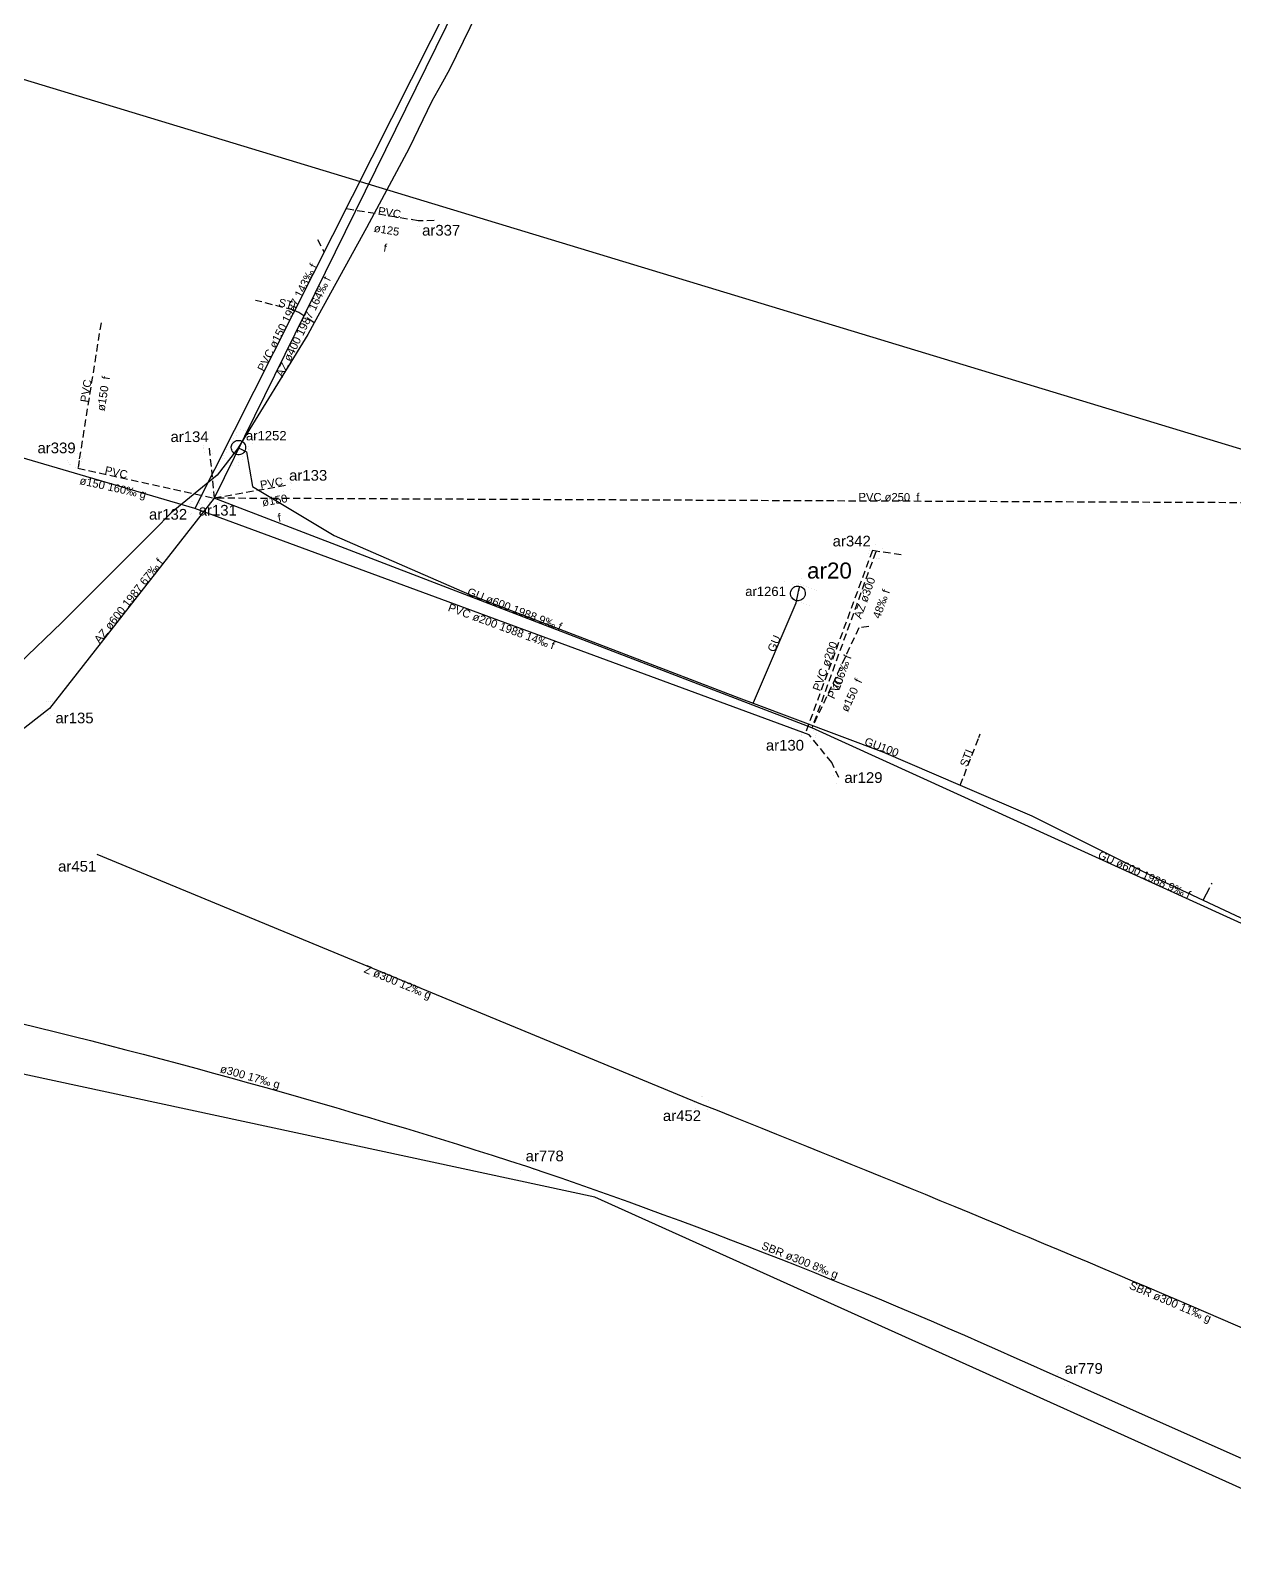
# Model space of a CAD drawing. Header units: metres. Extents: x 2810449 to 2811324, y 1183825 to 1184135.
# Drawn here: x 2810755.2 to 2810838, y 1183975.3 to 1184080.8 of the extents above; entities that cross this region are included whole.
import ezdxf

# ---------------------------------------------------------------- set-up
doc = ezdxf.new("R2010")
doc.units = ezdxf.units.M
doc.linetypes.add('DASHED', pattern=[0.75, 0.5, -0.25])
for name, color, linetype in [('bew_bauwerk', 7, 'Continuous'), ('bew_bauwerk_text', 7, 'Continuous'), ('bew_leitung', 7, 'Continuous'), ('bew_leitung_text', 7, 'Continuous'), ('Haltung--L-', 7, 'Continuous'), ('Hydrant_1', 7, 'Continuous'), ('Normschacht--T-_125_4_0', 7, 'Continuous'), ('Normschacht--T-_125_5_0', 7, 'Continuous'), ('Normschacht--T-_125_7_0', 7, 'Continuous'), ('Normschacht--T-_137_5_0', 7, 'Continuous'), ('Normschacht--T-_142_5_0', 7, 'Continuous'), ('Normschacht--T-_142_5_1', 7, 'Continuous'), ('Normschacht--T-_STD', 7, 'Continuous'), ('Normschacht-Nummer--L-', 7, 'Continuous'), ('Sonderbauwerk--Fl-che-', 7, 'Continuous'), ('Spezialbauwerk', 7, 'Continuous'), ('war_bauwerk', 7, 'Continuous'), ('war_bauwerk_text', 7, 'Continuous'), ('war_leitung', 7, 'Continuous'), ('war_leitung_text', 7, 'Continuous'), ('war_privat_bauwerk', 7, 'DASHED'), ('war_privat_bauwerk_text', 7, 'DASHED'), ('war_privat_leitung', 7, 'DASHED'), ('war_privat_leitung_text', 7, 'DASHED'), ('was-r_bauwerk', 7, 'Continuous'), ('was-r_bauwerk_text', 7, 'Continuous'), ('was-r_leitung', 7, 'Continuous'), ('was-r_leitung_text', 7, 'Continuous'), ('was-r_privat_bauwerk', 7, 'DASHED'), ('was-r_privat_bauwerk_text', 7, 'DASHED'), ('was-r_privat_leitung', 7, 'DASHED'), ('was-r_privat_leitung_text', 7, 'DASHED'), ('was_leitung', 7, 'Continuous'), ('was_leitung_text', 7, 'Continuous'), ('was_privat_leitung', 7, 'DASHED'), ('was_privat_leitung_text', 7, 'DASHED'), ('wkn_bauwerk', 7, 'Continuous'), ('wkn_bauwerk_text', 7, 'Continuous'), ('wkn_leitung', 7, 'Continuous'), ('wkn_leitung_text', 7, 'Continuous'), ('wkn_privat_bauwerk_text', 7, 'DASHED'), ('wkn_privat_leitung', 7, 'DASHED'), ('wkn_privat_leitung_text', 7, 'DASHED')]:
    doc.layers.add(name, color=color, linetype=linetype)
doc.layers.add('Projektgrenze', color=7, linetype='Continuous', true_color=0xff6347)
doc.styles.get("Standard").update_dxf_attribs({"font": 'simplex.shx'})

# ---------------------------------------------------------------- blocks, each defined once
blk = doc.blocks.new('Normschacht--T-_125_4_0')
at = {"layer": 'Normschacht--T-_125_4_0', "color": 203, "linetype": 'Continuous', "true_color": 0xad7ebd, "const_width": 0.001}
for points in [[(0.512, 0.002), (0.507, -0.068), (0.494, -0.135), (0.472, -0.198), (0.441, -0.257), (0.404, -0.312), (0.361, -0.361), (0.312, -0.404), (0.258, -0.441), (0.199, -0.471), (0.136, -0.493), (0.069, -0.507), (0.001, -0.511), (-0.069, -0.507), (-0.136, -0.494), (-0.199, -0.471), (-0.258, -0.441), (-0.312, -0.404), (-0.362, -0.361), (-0.405, -0.312), (-0.442, -0.257), (-0.472, -0.198), (-0.494, -0.135), (-0.508, -0.068), (-0.512, 0.002), (-0.508, 0.07), (-0.494, 0.136), (-0.472, 0.2), (-0.442, 0.259), (-0.405, 0.313), (-0.362, 0.362), (-0.312, 0.405), (-0.258, 0.442), (-0.199, 0.473), (-0.136, 0.494), (-0.069, 0.508), (0.001, 0.513), (0.069, 0.508), (0.136, 0.494), (0.199, 0.473), (0.258, 0.442), (0.312, 0.405), (0.361, 0.362), (0.404, 0.313), (0.441, 0.259), (0.472, 0.2), (0.493, 0.136), (0.508, 0.07), (0.512, 0.002)], [(0.459, 0.002), (0.455, 0.063), (0.444, 0.123), (0.423, 0.179), (0.396, 0.232), (0.363, 0.281), (0.324, 0.325), (0.28, 0.364), (0.231, 0.396), (0.178, 0.424), (0.122, 0.445), (0.062, 0.456), (0.001, 0.46), (-0.061, 0.456), (-0.122, 0.444), (-0.179, 0.424), (-0.232, 0.396), (-0.281, 0.364), (-0.325, 0.325), (-0.363, 0.281), (-0.396, 0.232), (-0.424, 0.179), (-0.444, 0.122), (-0.456, 0.063), (-0.46, 0.002), (-0.456, -0.06), (-0.444, -0.121), (-0.424, -0.178), (-0.396, -0.231), (-0.364, -0.28), (-0.325, -0.324), (-0.281, -0.363), (-0.232, -0.396), (-0.178, -0.423), (-0.122, -0.443), (-0.061, -0.455), (0.001, -0.459), (0.062, -0.455), (0.122, -0.443), (0.178, -0.423), (0.231, -0.395), (0.28, -0.362), (0.324, -0.324), (0.363, -0.28), (0.396, -0.231), (0.423, -0.178), (0.443, -0.121), (0.455, -0.06), (0.459, 0.002)]]:
    blk.add_lwpolyline(points, dxfattribs=at)
blk = doc.blocks.new('Normschacht--T-_137_5_0')
at = {"layer": 'Normschacht--T-_137_5_0', "color": 163, "linetype": 'Continuous', "true_color": 0x7e7ebd, "const_width": 0.001}
blk.add_lwpolyline([(0.419, -0.001), (0.416, -0.057), (0.405, -0.112), (0.386, -0.163), (0.361, -0.212), (0.331, -0.256), (0.296, -0.297), (0.256, -0.332), (0.211, -0.362), (0.163, -0.387), (0.111, -0.405), (0.056, -0.416), (0, -0.42), (-0.056, -0.416), (-0.111, -0.405), (-0.163, -0.386), (-0.212, -0.361), (-0.256, -0.332), (-0.296, -0.297), (-0.331, -0.256), (-0.361, -0.212), (-0.386, -0.163), (-0.405, -0.111), (-0.416, -0.057), (-0.419, 0), (-0.416, 0.056), (-0.405, 0.111), (-0.386, 0.163), (-0.361, 0.211), (-0.331, 0.255), (-0.296, 0.295), (-0.256, 0.331), (-0.211, 0.361), (-0.163, 0.385), (-0.111, 0.404), (-0.057, 0.415), (0, 0.419), (0.056, 0.415), (0.111, 0.404), (0.163, 0.386), (0.212, 0.361), (0.256, 0.331), (0.296, 0.296), (0.332, 0.255), (0.362, 0.211), (0.386, 0.163), (0.405, 0.111), (0.416, 0.056), (0.419, -0.001)], dxfattribs=at)
blk = doc.blocks.new('Normschacht--T-_125_5_0')
at = {"layer": 'Normschacht--T-_125_5_0', "color": 163, "linetype": 'Continuous', "true_color": 0x7e7ebd, "const_width": 0.001}
for points in [[(0.512, 0.002), (0.507, -0.068), (0.494, -0.135), (0.472, -0.198), (0.441, -0.257), (0.404, -0.312), (0.361, -0.361), (0.312, -0.404), (0.258, -0.441), (0.199, -0.471), (0.136, -0.493), (0.069, -0.507), (0.001, -0.511), (-0.069, -0.507), (-0.136, -0.494), (-0.199, -0.471), (-0.258, -0.441), (-0.312, -0.404), (-0.362, -0.361), (-0.405, -0.312), (-0.442, -0.257), (-0.472, -0.198), (-0.494, -0.135), (-0.508, -0.068), (-0.512, 0.002), (-0.508, 0.07), (-0.494, 0.136), (-0.472, 0.2), (-0.442, 0.259), (-0.405, 0.313), (-0.362, 0.362), (-0.312, 0.405), (-0.258, 0.442), (-0.199, 0.473), (-0.136, 0.494), (-0.069, 0.508), (0.001, 0.513), (0.069, 0.508), (0.136, 0.494), (0.199, 0.473), (0.258, 0.442), (0.312, 0.405), (0.361, 0.362), (0.404, 0.313), (0.441, 0.259), (0.472, 0.2), (0.493, 0.136), (0.508, 0.07), (0.512, 0.002)], [(0.459, 0.002), (0.455, 0.063), (0.444, 0.123), (0.423, 0.179), (0.396, 0.232), (0.363, 0.281), (0.324, 0.325), (0.28, 0.364), (0.231, 0.396), (0.178, 0.424), (0.122, 0.445), (0.062, 0.456), (0.001, 0.46), (-0.061, 0.456), (-0.122, 0.444), (-0.179, 0.424), (-0.232, 0.396), (-0.281, 0.364), (-0.325, 0.325), (-0.363, 0.281), (-0.396, 0.232), (-0.424, 0.179), (-0.444, 0.122), (-0.456, 0.063), (-0.46, 0.002), (-0.456, -0.06), (-0.444, -0.121), (-0.424, -0.178), (-0.396, -0.231), (-0.364, -0.28), (-0.325, -0.324), (-0.281, -0.363), (-0.232, -0.396), (-0.178, -0.423), (-0.122, -0.443), (-0.061, -0.455), (0.001, -0.459), (0.062, -0.455), (0.122, -0.443), (0.178, -0.423), (0.231, -0.395), (0.28, -0.362), (0.324, -0.324), (0.363, -0.28), (0.396, -0.231), (0.423, -0.178), (0.443, -0.121), (0.455, -0.06), (0.459, 0.002)]]:
    blk.add_lwpolyline(points, dxfattribs=at)
blk = doc.blocks.new('Normschacht--T-_125_7_0')
at = {"layer": 'Normschacht--T-_125_7_0', "color": 23, "linetype": 'Continuous', "true_color": 0xbd7e7e, "const_width": 0.001}
for points in [[(0.512, 0.002), (0.507, -0.068), (0.494, -0.135), (0.472, -0.198), (0.441, -0.257), (0.404, -0.312), (0.361, -0.361), (0.312, -0.404), (0.258, -0.441), (0.199, -0.471), (0.136, -0.493), (0.069, -0.507), (0.001, -0.511), (-0.069, -0.507), (-0.136, -0.494), (-0.199, -0.471), (-0.258, -0.441), (-0.312, -0.404), (-0.362, -0.361), (-0.405, -0.312), (-0.442, -0.257), (-0.472, -0.198), (-0.494, -0.135), (-0.508, -0.068), (-0.512, 0.002), (-0.508, 0.07), (-0.494, 0.136), (-0.472, 0.2), (-0.442, 0.259), (-0.405, 0.313), (-0.362, 0.362), (-0.312, 0.405), (-0.258, 0.442), (-0.199, 0.473), (-0.136, 0.494), (-0.069, 0.508), (0.001, 0.513), (0.069, 0.508), (0.136, 0.494), (0.199, 0.473), (0.258, 0.442), (0.312, 0.405), (0.361, 0.362), (0.404, 0.313), (0.441, 0.259), (0.472, 0.2), (0.493, 0.136), (0.508, 0.07), (0.512, 0.002)], [(0.459, 0.002), (0.455, 0.063), (0.444, 0.123), (0.423, 0.179), (0.396, 0.232), (0.363, 0.281), (0.324, 0.325), (0.28, 0.364), (0.231, 0.396), (0.178, 0.424), (0.122, 0.445), (0.062, 0.456), (0.001, 0.46), (-0.061, 0.456), (-0.122, 0.444), (-0.179, 0.424), (-0.232, 0.396), (-0.281, 0.364), (-0.325, 0.325), (-0.363, 0.281), (-0.396, 0.232), (-0.424, 0.179), (-0.444, 0.122), (-0.456, 0.063), (-0.46, 0.002), (-0.456, -0.06), (-0.444, -0.121), (-0.424, -0.178), (-0.396, -0.231), (-0.364, -0.28), (-0.325, -0.324), (-0.281, -0.363), (-0.232, -0.396), (-0.178, -0.423), (-0.122, -0.443), (-0.061, -0.455), (0.001, -0.459), (0.062, -0.455), (0.122, -0.443), (0.178, -0.423), (0.231, -0.395), (0.28, -0.362), (0.324, -0.324), (0.363, -0.28), (0.396, -0.231), (0.423, -0.178), (0.443, -0.121), (0.455, -0.06), (0.459, 0.002)]]:
    blk.add_lwpolyline(points, dxfattribs=at)
blk = doc.blocks.new('Normschacht--T-_142_5_1')
at = {"layer": 'Normschacht--T-_142_5_1', "color": 5, "linetype": 'Continuous', "true_color": 0x0000ff, "const_width": 0.001}
blk.add_lwpolyline([(0.419, -0.001), (0.416, -0.057), (0.405, -0.112), (0.386, -0.163), (0.361, -0.212), (0.331, -0.256), (0.296, -0.297), (0.256, -0.332), (0.211, -0.362), (0.163, -0.387), (0.111, -0.405), (0.056, -0.416), (0, -0.42), (-0.056, -0.416), (-0.111, -0.405), (-0.163, -0.386), (-0.212, -0.361), (-0.256, -0.332), (-0.296, -0.297), (-0.331, -0.256), (-0.361, -0.212), (-0.386, -0.163), (-0.405, -0.111), (-0.416, -0.057), (-0.419, 0), (-0.416, 0.056), (-0.405, 0.111), (-0.386, 0.163), (-0.361, 0.211), (-0.331, 0.255), (-0.296, 0.295), (-0.256, 0.331), (-0.211, 0.361), (-0.163, 0.385), (-0.111, 0.404), (-0.057, 0.415), (0, 0.419), (0.056, 0.415), (0.111, 0.404), (0.163, 0.386), (0.212, 0.361), (0.256, 0.331), (0.296, 0.296), (0.332, 0.255), (0.362, 0.211), (0.386, 0.163), (0.405, 0.111), (0.416, 0.056), (0.419, -0.001)], dxfattribs=at)
blk = doc.blocks.new('Normschacht--T-_STD')
at = {"layer": 'Normschacht--T-_STD', "color": 80, "linetype": 'Continuous', "true_color": 0x3fff00, "const_width": 0.001}
blk.add_lwpolyline([(0.524, -0.001), (0.519, -0.071), (0.506, -0.139), (0.483, -0.204), (0.452, -0.265), (0.414, -0.32), (0.37, -0.371), (0.32, -0.414), (0.264, -0.452), (0.204, -0.483), (0.139, -0.506), (0.071, -0.52), (0, -0.524), (-0.071, -0.52), (-0.139, -0.506), (-0.203, -0.483), (-0.264, -0.452), (-0.319, -0.414), (-0.37, -0.371), (-0.414, -0.32), (-0.451, -0.265), (-0.483, -0.204), (-0.506, -0.139), (-0.519, -0.071), (-0.524, -0.001), (-0.519, 0.07), (-0.506, 0.138), (-0.483, 0.203), (-0.451, 0.264), (-0.414, 0.319), (-0.37, 0.369), (-0.319, 0.413), (-0.264, 0.451), (-0.203, 0.482), (-0.139, 0.505), (-0.071, 0.519), (0, 0.523), (0.071, 0.519), (0.139, 0.505), (0.204, 0.482), (0.264, 0.451), (0.32, 0.413), (0.37, 0.369), (0.414, 0.319), (0.452, 0.264), (0.483, 0.203), (0.506, 0.138), (0.519, 0.07), (0.524, -0.001)], dxfattribs=at)
blk = doc.blocks.new('Normschacht--T-_142_5_0')
at = {"layer": 'Normschacht--T-_142_5_0', "color": 163, "linetype": 'Continuous', "true_color": 0x7e7ebd, "const_width": 0.001}
blk.add_lwpolyline([(0.419, -0.001), (0.416, -0.057), (0.405, -0.112), (0.386, -0.163), (0.361, -0.212), (0.331, -0.256), (0.296, -0.297), (0.256, -0.332), (0.211, -0.362), (0.163, -0.387), (0.111, -0.405), (0.056, -0.416), (0, -0.42), (-0.056, -0.416), (-0.111, -0.405), (-0.163, -0.386), (-0.212, -0.361), (-0.256, -0.332), (-0.296, -0.297), (-0.331, -0.256), (-0.361, -0.212), (-0.386, -0.163), (-0.405, -0.111), (-0.416, -0.057), (-0.419, 0), (-0.416, 0.056), (-0.405, 0.111), (-0.386, 0.163), (-0.361, 0.211), (-0.331, 0.255), (-0.296, 0.295), (-0.256, 0.331), (-0.211, 0.361), (-0.163, 0.385), (-0.111, 0.404), (-0.057, 0.415), (0, 0.419), (0.056, 0.415), (0.111, 0.404), (0.163, 0.386), (0.212, 0.361), (0.256, 0.331), (0.296, 0.296), (0.332, 0.255), (0.362, 0.211), (0.386, 0.163), (0.405, 0.111), (0.416, 0.056), (0.419, -0.001)], dxfattribs=at)
blk = doc.blocks.new('Spezialbauwerk')
at = {"layer": 'Spezialbauwerk', "color": 160, "linetype": 'Continuous', "true_color": 0x003fff, "const_width": 0.001}
for points in [[(-1.236, 0.644), (1.236, 0.644), (1.236, -0.64), (-1.236, -0.64), (-1.236, 0.644)], [(-1.152, -0.552), (1.152, -0.552), (1.152, 0.556), (-1.152, 0.556), (-1.152, -0.552)]]:
    blk.add_lwpolyline(points, dxfattribs=at)
blk = doc.blocks.new('Hydrant_1')
at = {"layer": 'Hydrant_1', "color": 160, "linetype": 'Continuous', "true_color": 0x003fff, "const_width": 0.001}
for points in [[(0.539, 0), (0.534, -0.073), (0.52, -0.144), (0.497, -0.212), (0.466, -0.273), (0.427, -0.331), (0.382, -0.383), (0.329, -0.429), (0.271, -0.467), (0.21, -0.499), (0.142, -0.521), (0.072, -0.536), (-0.002, -0.541), (-0.074, -0.536), (-0.144, -0.521), (-0.212, -0.499), (-0.273, -0.467), (-0.331, -0.429), (-0.383, -0.383), (-0.429, -0.331), (-0.467, -0.273), (-0.499, -0.212), (-0.521, -0.144), (-0.536, -0.073), (-0.541, -0.002), (-0.536, 0.072), (-0.521, 0.142), (-0.499, 0.21), (-0.467, 0.271), (-0.429, 0.329), (-0.383, 0.381), (-0.331, 0.427), (-0.273, 0.466), (-0.212, 0.497), (-0.143, 0.52), (-0.074, 0.534), (0, 0.539), (0.072, 0.534), (0.142, 0.52), (0.21, 0.497), (0.271, 0.466), (0.329, 0.427), (0.382, 0.382), (0.427, 0.329), (0.466, 0.271), (0.497, 0.21), (0.52, 0.142), (0.534, 0.072), (0.539, 0)], [(0.331, -0.002), (0.327, 0.044), (0.319, 0.088), (0.305, 0.13), (0.285, 0.168), (0.261, 0.203), (0.235, 0.235), (0.203, 0.261), (0.168, 0.285), (0.129, 0.305), (0.088, 0.319), (0.044, 0.327), (-0.002, 0.331), (-0.046, 0.327), (-0.089, 0.319), (-0.13, 0.305), (-0.168, 0.285), (-0.203, 0.261), (-0.235, 0.235), (-0.263, 0.203), (-0.287, 0.168), (-0.306, 0.129), (-0.32, 0.088), (-0.327, 0.044), (-0.331, -0.002), (-0.327, -0.046), (-0.32, -0.089), (-0.306, -0.13), (-0.287, -0.168), (-0.262, -0.203), (-0.235, -0.235), (-0.203, -0.261), (-0.168, -0.285), (-0.13, -0.305), (-0.089, -0.318), (-0.046, -0.327), (-0.002, -0.331), (0.044, -0.327), (0.088, -0.318), (0.129, -0.305), (0.168, -0.285), (0.203, -0.261), (0.234, -0.235), (0.261, -0.203), (0.285, -0.168), (0.305, -0.13), (0.318, -0.089), (0.327, -0.046), (0.331, -0.002)]]:
    blk.add_lwpolyline(points, dxfattribs=at)

msp = doc.modelspace()

# ---------------------------------------------------------------- linework, layer by layer
at = {"layer": 'bew_leitung', "color": 92}
for points in [[(2810759.71, 1184024.04), (2810801.4, 1184006.8)], [(2810826.27, 1183987.86), (2810862.82, 1183971.6)]]:
    msp.add_lwpolyline(points, dxfattribs=at)
for points in [[(2810750.78, 1184013.28, -0.019894), (2810789.31, 1184002.54)], [(2810801.4, 1184006.8, -0.012863), (2810866.35, 1183979.08)], [(2810789.31, 1184002.54, -0.025493), (2810826.27, 1183987.86)]]:
    msp.add_lwpolyline(points, format="xyb", dxfattribs=at)
at = {"layer": 'Projektgrenze', "color": 0}
msp.add_lwpolyline([(2810448.63, 1183982.7), (2810543.93, 1184046.77), (2810623.55, 1184078.88), (2810745.85, 1184080.1), (2810873.25, 1184041.41), (2810983.98, 1183995.5), (2811151.99, 1183917.19), (2811241.68, 1183900.25), (2811294.33, 1183900.52), (2811288.51, 1183855.54), (2811198.29, 1183859.51), (2811105.16, 1183873.53), (2811032.93, 1183892.71), (2810794.01, 1184000.4), (2810706.17, 1184019.31), (2810619.65, 1184012.97), (2810552.21, 1183998.97), (2810497.3, 1183990.7), (2810476.6, 1183986.4)], close=True, dxfattribs=at)
at = {"layer": 'Sonderbauwerk--Fl-che-', "color": 8, "true_color": 0x6e6e6e}
msp.add_lwpolyline([(2810769.04, 1184052.31, -12.187772), (2810768.98, 1184052.16), (2810769.04, 1184052.31)], format="xyb", dxfattribs=at)
at = {"layer": 'war_leitung', "color": 160, "true_color": 0x0048ff}
for points in [[(2810785.43, 1184085.49), (2810766.47, 1184047.86)], [(2810766.47, 1184047.86), (2810706.86, 1184065.36), (2810706.03, 1184064.73)], [(2810808.77, 1184032.25), (2810766.47, 1184047.86)]]:
    msp.add_lwpolyline(points, dxfattribs=at)
at = {"layer": 'war_privat_leitung', "color": 160, "true_color": 0x0048ff}
for points in [[(2810781.84, 1184067.67), (2810776.87, 1184068.5)], [(2810782.94, 1184067.69), (2810781.84, 1184067.67)], [(2810774.9, 1184066.38), (2810775.37, 1184065.52)], [(2810813.12, 1184044.95), (2810808.5, 1184032.35)], [(2810815.11, 1184044.66), (2810813.12, 1184044.95)], [(2810810.8, 1184029.31), (2810810.33, 1184030.35), (2810808.77, 1184032.25)]]:
    msp.add_lwpolyline(points, dxfattribs=at)
at = {"layer": 'war_privat_leitung', "color": 171, "true_color": 0x8282ff}
for points in [[(2810767.45, 1184052), (2810767.8, 1184048.56)], [(2810772.71, 1184049.43), (2810767.8, 1184048.56)]]:
    msp.add_lwpolyline(points, dxfattribs=at)
at = {"layer": 'was-r_leitung', "color": 202, "true_color": 0xa900e6}
for points in [[(2810767.8, 1184048.56), (2810756.44, 1184034.07)], [(2810756.44, 1184034.07), (2810748.35, 1184027.75)], [(2810854.51, 1184011.99), (2810808.96, 1184032.74)]]:
    msp.add_lwpolyline(points, dxfattribs=at)
at = {"layer": 'was-r_privat_leitung', "color": 181, "true_color": 0xa982e6}
for points in [[(2810760, 1184060.65), (2810758.49, 1184051.17)], [(2810758.49, 1184051.17), (2810758.41, 1184050.63), (2810767.8, 1184048.56)], [(2810860.72, 1184048.15), (2810767.8, 1184048.56)]]:
    msp.add_lwpolyline(points, dxfattribs=at)
at = {"layer": 'was_leitung', "color": 13}
for points in [[(2810785.84, 1184085.28), (2810767.8, 1184048.56)], [(2810808.96, 1184032.74), (2810767.8, 1184048.56)]]:
    msp.add_lwpolyline(points, dxfattribs=at)
at = {"layer": 'was_privat_leitung', "color": 13}
for points in [[(2810813.35, 1184044.86), (2810808.96, 1184032.74)], [(2810812.87, 1184039.73), (2810812.19, 1184039.63), (2810808.96, 1184032.74)]]:
    msp.add_lwpolyline(points, dxfattribs=at)
at = {"layer": 'wkn_bauwerk', "color": 3}
msp.add_lwpolyline([(2810807.57, 1184042.29, -12.230446), (2810807.5, 1184042.14), (2810807.57, 1184042.29)], format="xyb", dxfattribs=at)
at = {"layer": 'wkn_leitung', "color": 3}
for points in [[(2810787.28, 1184084.85), (2810783.99, 1184078.09), (2810783.4, 1184077.02), (2810782.78, 1184075.91), (2810781.21, 1184072.67), (2810778.28, 1184067.19), (2810774.67, 1184060.65), (2810774.23, 1184059.85), (2810769.45, 1184052.04), (2810769.34, 1184051.86)], [(2810769.34, 1184051.86), (2810768, 1184050.15), (2810764.84, 1184047.55), (2810763.67, 1184046.35), (2810757.31, 1184039.99), (2810754.35, 1184037.14), (2810751.28, 1184034.04), (2810748.15, 1184031.24), (2810745.62, 1184028.55), (2810742.47, 1184025.25), (2810739.6, 1184022.73), (2810729.32, 1184013.69), (2810726.2, 1184009.99), (2810724.13, 1184007.46), (2810724.92, 1184007.02), (2810726.2, 1184005.67), (2810724.73, 1184004.42)], [(2810769.45, 1184052.04), (2810769.69, 1184051.92), (2810770.02, 1184051.76), (2810770.42, 1184049.36), (2810776.05, 1184046), (2810785.37, 1184041.93), (2810796.13, 1184037.8), (2810803.93, 1184034.81), (2810804.91, 1184034.44), (2810813.89, 1184031.07), (2810819.16, 1184028.8), (2810824.1, 1184026.67), (2810832.91, 1184022.27), (2810835.9, 1184020.87), (2810841.38, 1184018.3), (2810850.02, 1184014.74), (2810858.53, 1184011.15), (2810858.82, 1184011.03), (2810859.13, 1184010.9), (2810859.39, 1184010.79)], [(2810804.91, 1184034.44), (2810804.99, 1184034.64), (2810807.86, 1184041.36), (2810808.01, 1184042.02), (2810808.04, 1184042.15), (2810808.12, 1184042.51)]]:
    msp.add_lwpolyline(points, dxfattribs=at)
at = {"layer": 'wkn_privat_leitung', "color": 3}
for points in [[(2810774.67, 1184060.65), (2810774.59, 1184060.71), (2810773.62, 1184061.35), (2810773.25, 1184061.52), (2810770.64, 1184062.19)], [(2810819.16, 1184028.8), (2810819.43, 1184029.44), (2810820.46, 1184032.08), (2810820.54, 1184032.33)], [(2810835.9, 1184020.87), (2810836.13, 1184021.3), (2810836.52, 1184022.04)]]:
    msp.add_lwpolyline(points, dxfattribs=at)

# ---------------------------------------------------------------- block references
at = {"layer": 'bew_bauwerk', "color": 82, "lineweight": 0}
msp.add_blockref('Normschacht--T-_142_5_1', (2810759.71, 1184024.04), dxfattribs=at)
at = {"layer": 'bew_bauwerk', "color": 80, "lineweight": 0}
for p in [(2810801.4, 1184006.8), (2810789.31, 1184002.54), (2810826.27, 1183987.86)]:
    msp.add_blockref('Normschacht--T-_STD', p, dxfattribs=at)
at = {"layer": 'war_bauwerk', "color": 173, "lineweight": 0}
msp.add_blockref('Normschacht--T-_125_5_0', (2810766.47, 1184047.86), dxfattribs=at)
at = {"layer": 'war_privat_bauwerk', "color": 173, "lineweight": 0}
for name, p in [('Normschacht--T-_142_5_0', (2810781.84, 1184067.67)), ('Normschacht--T-_137_5_0', (2810767.45, 1184052)), ('Normschacht--T-_137_5_0', (2810772.71, 1184049.43)), ('Normschacht--T-_125_5_0', (2810808.77, 1184032.25)), ('Normschacht--T-_137_5_0', (2810810.8, 1184029.31))]:
    msp.add_blockref(name, p, dxfattribs=at)
at = {"layer": 'war_privat_bauwerk', "color": 13, "lineweight": 0, "rotation": 270}
msp.add_blockref('Normschacht--T-_125_7_0', (2810813.35, 1184044.86), dxfattribs=at)
at = {"layer": 'was-r_bauwerk', "color": 203, "lineweight": 0}
for p in [(2810758.22, 1184051.21), (2810756.44, 1184034.07)]:
    msp.add_blockref('Normschacht--T-_125_4_0', p, dxfattribs=at)
at = {"layer": 'was-r_privat_bauwerk', "color": 203, "lineweight": 0}
msp.add_blockref('Normschacht--T-_125_4_0', (2810767.8, 1184048.56), dxfattribs=at)
at = {"layer": 'wkn_bauwerk', "color": 250, "lineweight": 0, "rotation": 58.5324}
msp.add_blockref('Spezialbauwerk', (2810769.48, 1184052.04), dxfattribs=at)
at = {"layer": 'wkn_bauwerk', "color": 3, "lineweight": 0, "rotation": 339.4305}
for name, p in [('Spezialbauwerk', (2810808.01, 1184042.02)), ('Hydrant_1', (2810808.12, 1184042.51))]:
    msp.add_blockref(name, p, dxfattribs=at)

# ---------------------------------------------------------------- texts
at = {"layer": 'bew_bauwerk_text', "color": 81, "true_color": 0xa3ff75, "char_height": 0.7353}
for s, insert, attachment_point in [('{\\fArial;ar451}', (2810759.67, 1184023.57), 3), ('{\\fArial;ar452}', (2810801.32, 1184006.39), 3), ('{\\fArial;ar778}', (2810789.24, 1184002.87), 7), ('{\\fArial;ar779}', (2810826.36, 1183988.23), 7)]:
    msp.add_mtext(s, dxfattribs=dict(at, insert=insert, attachment_point=attachment_point))
at = {"layer": 'bew_leitung_text', "color": 115, "true_color": 0x6b946c, "char_height": 0.5515}
for s, insert, attachment_point, rotation in [('{\\fArial;Z ø300 12‰ g}', (2810780.54, 1184015.48), 2, 337.5391), ('{\\fArial;ø300 17‰ g}', (2810770.15, 1184008.29), 8, 344.429), ('{\\fArial;SBR ø300 8‰ g}', (2810807.97, 1183995.67), 8, 338.3382), ('{\\fArial;SBR ø300 11‰ g}', (2810833.75, 1183993.45), 2, 336.8837)]:
    msp.add_mtext(s, dxfattribs=dict(at, insert=insert, attachment_point=attachment_point, rotation=rotation))
at = {"layer": 'Haltung--L-', "color": 202, "true_color": 0xa900e6, "insert": (2810814.26, 1184048.35), "char_height": 0.5515, "attachment_point": 8, "rotation": 359.7705}
msp.add_mtext('{\\fArial;PVC ø250  f}', dxfattribs=at)
at = {"layer": 'Normschacht-Nummer--L-', "color": 1, "true_color": 0xff0000, "insert": (2810813.01, 1184045.23), "char_height": 0.7353, "attachment_point": 9}
msp.add_mtext('{\\fArial;ar342}', dxfattribs=at)
at = {"layer": 'war_bauwerk_text', "color": 5, "true_color": 0x0000ff, "insert": (2810765.93, 1184047.82), "char_height": 0.7353, "attachment_point": 3}
msp.add_mtext('{\\fArial;ar132}', dxfattribs=at)
at = {"layer": 'war_leitung_text', "color": 4, "char_height": 0.5515}
for s, insert, attachment_point, rotation in [('{\\fArial;PVC ø150 1987 143‰ f}', (2810773.08, 1184060.88), 8, 63.256), ('{\\fArial;PVC ø200 1988 14‰ f}', (2810787.67, 1184039.99), 2, 339.7522)]:
    msp.add_mtext(s, dxfattribs=dict(at, insert=insert, attachment_point=attachment_point, rotation=rotation))
at = {"layer": 'war_privat_bauwerk_text', "color": 4, "char_height": 0.7353}
for s, insert, attachment_point in [('{\\fArial;ar337}', (2810782.11, 1184067.39), 1), ('{\\fArial;ar130}', (2810808.41, 1184031.91), 3), ('{\\fArial;ar129}', (2810811.19, 1184029.31), 4)]:
    msp.add_mtext(s, dxfattribs=dict(at, insert=insert, attachment_point=attachment_point))
at = {"layer": 'war_privat_bauwerk_text', "color": 5, "true_color": 0x0000ff, "char_height": 0.7353}
for s, insert, attachment_point in [('{\\fArial;ar134}', (2810767.41, 1184052.42), 9), ('{\\fArial;ar133}', (2810772.95, 1184049.76), 7)]:
    msp.add_mtext(s, dxfattribs=dict(at, insert=insert, attachment_point=attachment_point))
at = {"layer": 'war_privat_leitung_text', "color": 4, "char_height": 0.5515, "attachment_point": 8}
for s, insert, rotation in [('{\\fArial;PVC }', (2810779.82, 1184067.96), 350.5334), ('{\\fArial;ø125 }', (2810779.62, 1184066.76), 350.5334), ('{\\fArial; f}', (2810779.42, 1184065.56), 350.5334), ('{\\fArial;PVC ø200 }', (2810810.13, 1184036.89), 69.8527), ('{\\fArial;106‰ f}', (2810811.28, 1184036.47), 69.8527)]:
    msp.add_mtext(s, dxfattribs=dict(at, insert=insert, rotation=rotation))
at = {"layer": 'war_privat_leitung_text', "color": 5, "true_color": 0x0000ff, "char_height": 0.5515, "attachment_point": 8, "rotation": 10.0514}
for s, insert in [('{\\fArial;PVC }', (2810771.79, 1184049.33)), ('{\\fArial;ø150 }', (2810772.01, 1184048.13)), ('{\\fArial; f}', (2810772.22, 1184046.93))]:
    msp.add_mtext(s, dxfattribs=dict(at, insert=insert))
at = {"layer": 'was-r_bauwerk_text', "color": 202, "true_color": 0xa900e6, "insert": (2810768.04, 1184048.1), "char_height": 0.7353, "attachment_point": 2}
msp.add_mtext('{\\fArial;ar131}', dxfattribs=at)
at = {"layer": 'was-r_bauwerk_text', "color": 181, "true_color": 0xa982e6, "insert": (2810756.86, 1184033.79), "char_height": 0.7353, "attachment_point": 1}
msp.add_mtext('{\\fArial;ar135}', dxfattribs=at)
at = {"layer": 'was-r_leitung_text', "color": 181, "true_color": 0xa982e6, "char_height": 0.5515, "attachment_point": 8}
for s, insert, rotation in [('{\\fArial;AZ ø600 1987 67‰ f}', (2810762.12, 1184041.31), 51.9216), ('{\\fArial;GU ø600 1988 9‰ f}', (2810831.73, 1184022.36), 335.5115)]:
    msp.add_mtext(s, dxfattribs=dict(at, insert=insert, rotation=rotation))
at = {"layer": 'was-r_privat_bauwerk_text', "color": 202, "true_color": 0xa900e6, "insert": (2810758.25, 1184051.65), "char_height": 0.7353, "attachment_point": 9}
msp.add_mtext('{\\fArial;ar339}', dxfattribs=at)
at = {"layer": 'was-r_privat_leitung_text', "color": 202, "true_color": 0xa900e6, "char_height": 0.5515, "attachment_point": 8}
for s, insert, rotation in [('{\\fArial;PVC }', (2810759.24, 1184055.91), 80.9614), ('{\\fArial;ø150  f}', (2810760.45, 1184055.72), 80.9614), ('{\\fArial;PVC }', (2810760.99, 1184050.06), 347.5832), ('{\\fArial;ø150 160‰ g}', (2810760.73, 1184048.87), 347.5832)]:
    msp.add_mtext(s, dxfattribs=dict(at, insert=insert, rotation=rotation))
at = {"layer": 'was_leitung_text', "color": 11, "true_color": 0xff8282, "char_height": 0.5515}
for s, insert, attachment_point, rotation in [('{\\fArial;AZ ø400 1987 164‰ f}', (2810773.68, 1184060.5), 2, 63.8326), ('{\\fArial;GU ø600 1988 9‰ f}', (2810788.38, 1184040.65), 8, 338.9549)]:
    msp.add_mtext(s, dxfattribs=dict(at, insert=insert, attachment_point=attachment_point, rotation=rotation))
at = {"layer": 'was_privat_leitung_text', "color": 11, "true_color": 0xff8282, "char_height": 0.5515, "attachment_point": 2}
for s, insert, rotation in [('{\\fArial;AZ ø300 }', (2810812.32, 1184041.79), 70.088), ('{\\fArial;48‰ f}', (2810813.47, 1184041.37), 70.088), ('{\\fArial;PVC }', (2810810.33, 1184035.63), 64.8953), ('{\\fArial;ø150  f}', (2810811.43, 1184035.11), 64.8953)]:
    msp.add_mtext(s, dxfattribs=dict(at, insert=insert, rotation=rotation))
at = {"layer": 'wkn_bauwerk_text', "color": 160, "true_color": 0x0048ff, "insert": (2810769.98, 1184052.54), "char_height": 0.6434, "attachment_point": 7}
msp.add_mtext('{\\fArial;ar1252}', dxfattribs=at)
at = {"layer": 'wkn_bauwerk_text', "color": 71, "true_color": 0xb8ff94, "insert": (2810807.16, 1184042.14), "char_height": 0.6434, "attachment_point": 6}
msp.add_mtext('{\\fArial;ar1261}', dxfattribs=at)
at = {"layer": 'wkn_leitung_text', "color": 71, "true_color": 0xb8ff94, "char_height": 0.5515, "attachment_point": 8}
for s, insert, rotation in [('{\\fArial;GU  }', (2810806.61, 1184038.44), 66.8789), ('{\\fArial;GU100  }', (2810813.66, 1184031.15), 339.4333)]:
    msp.add_mtext(s, dxfattribs=dict(at, insert=insert, rotation=rotation))
at = {"layer": 'wkn_privat_bauwerk_text', "color": 1, "true_color": 0xff0000, "insert": (2810808.62, 1184043.01), "char_height": 1.1029, "attachment_point": 7}
msp.add_mtext('{\\fArial;ar20}', dxfattribs=at)
at = {"layer": 'wkn_privat_leitung_text', "color": 71, "true_color": 0xb8ff94, "char_height": 0.5515, "attachment_point": 8}
for insert, rotation in [((2810772.75, 1184061.65), 345.6158), ((2810819.86, 1184030.56), 68.677)]:
    msp.add_mtext('{\\fArial;STI}', dxfattribs=dict(at, insert=insert, rotation=rotation))

doc.saveas('drawing.dxf')
